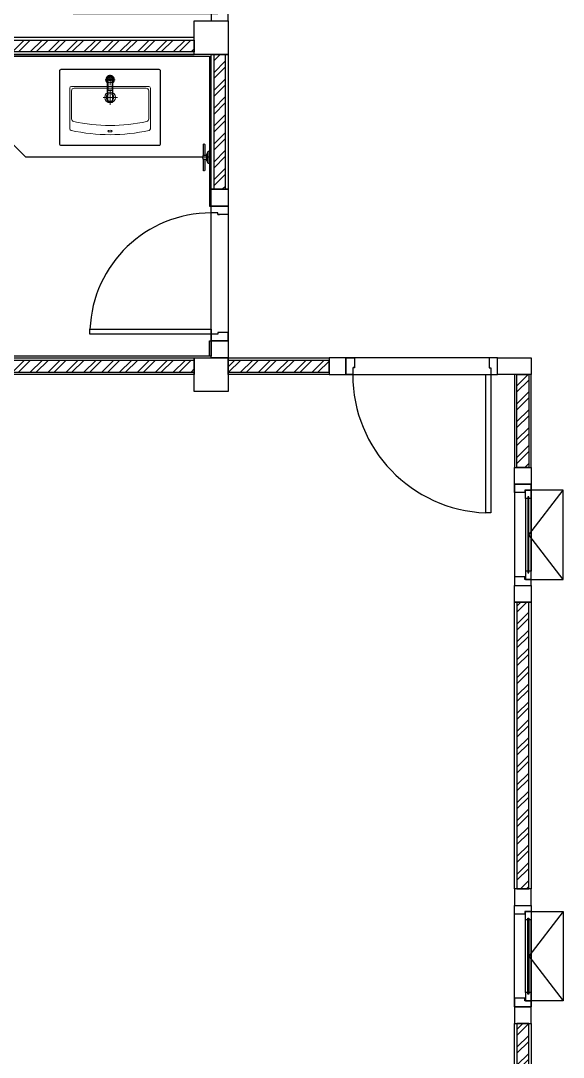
# Model space of a CAD drawing. Header units: inches. Extents: x -1366 to 1207, y -585 to 2554.
# Drawn here: x 728.62 to 731.84, y 2026.58 to 2032.73 of the extents above; entities that cross this region are included whole.
import ezdxf
from ezdxf.enums import TextEntityAlignment as Align

# ---------------------------------------------------------------- set-up
doc = ezdxf.new("R2010")
doc.units = ezdxf.units.IN
doc.header["$MEASUREMENT"] = 0
doc.linetypes.add('CENTER', pattern=[1.625, 1.25, -0.125, 0.125, -0.125])
doc.layers.get('0').update_dxf_attribs({"linetype": 'CONTINUOUS'})
for name, color, linetype in [('02___PRT_ALL_AXES', 7, 'CONTINUOUS'), ('COLM', 3, 'CONTINUOUS'), ('Counter', 6, 'CONTINUOUS'), ('DIM', 7, 'CONTINUOUS'), ('DOOR', 7, 'CONTINUOUS'), ('DOOR_SWNG', 1, 'CONTINUOUS'), ('FIXT', 5, 'CONTINUOUS'), ('Floor-Hatch', 251, 'CONTINUOUS'), ('SANITARY', 9, 'CONTINUOUS'), ('WALL', 7, 'CONTINUOUS'), ('Wall-Tile', 4, 'CONTINUOUS'), ('WALL_HATC', 251, 'CONTINUOUS'), ('WC-DET', 8, 'CONTINUOUS'), ('WC-OUT', 9, 'CONTINUOUS'), ('WC-SERIAL', 4, 'CONTINUOUS'), ('wind', 7, 'CONTINUOUS')]:
    doc.layers.add(name, color=color, linetype=linetype)
doc.layers.add('LAYER_1', color=5, linetype='CONTINUOUS', lineweight=50)
doc.styles.get("Standard").update_dxf_attribs({"font": 'CordiaUPC.ttf'})
pattern_1 = [(224.99694, (697.44595, 2039.65234), (0.05303018, -0.05303584), []), (224.99694, (697.410596, 2039.65234), (0.05303018, -0.05303584), [])]
pattern_2 = [(224.99694, (696.34595, 2037.10227), (0.05303018, -0.05303584), []), (224.99694, (696.3106, 2037.10227), (0.05303018, -0.05303584), [])]

# ---------------------------------------------------------------- blocks, each defined once
blk = doc.blocks.new('DR090SL2')
at = {"layer": 'DOOR'}
for points in [[(-0.41, 0.87), (-0.38, 0.87), (-0.38, 0.05), (-0.41, 0.05)], [(-0.41, 0.05), (-0.45, 0.05), (-0.45, -0.05), (-0.4, -0.05), (-0.4, 0.01), (-0.41, 0.01)], [(0.4, 0), (0.4, 0.01), (0.41, 0.01), (0.41, 0.05), (0.45, 0.05), (0.45, -0.05), (0.4, -0.05), (0.4, 0.01)]]:
    blk.add_lwpolyline(points, close=True, dxfattribs=at)
at = {"layer": 'DOOR_SWNG'}
blk.add_arc((-0.41, 0.05), 0.82, 0, 87.90335, dxfattribs=at)
blk = doc.blocks.new('ct1113ap')
h = blk.add_hatch()
h.set_pattern_fill('ANSI31', color=1, style=0)
h.set_pattern_definition([(45, (-850.48847, 321.96483), (-0.088388348, 0.088388348), [])])
h.paths.add_polyline_path([(1.5, 2.1, 1), (-1.5, 2.1, 1)])
h.paths.add_polyline_path([(1.1, 2.1, -1), (-1.1, 2.1, -1)], flags=16)
h.paths.add_polyline_path([(1.5, -5.3, 1), (-1.5, -5.3, 1)])
h.paths.add_polyline_path([(1.1, -5.3, -1), (-1.1, -5.3, -1)], flags=16)
h.paths.add_polyline_path([(2.7, -6.8), (1.5, -6.8), (1.5, -8), (2.7, -8)])
h.paths.add_polyline_path([(-0.6, 4.4, -3.621207), (0.6, 4.4), (0.8, 4.1, 3.20425), (-0.9, 4.1)])
h.paths.add_polyline_path([(1.1, -2.5), (-1.5, -2.5), (-1.5, -2.9), (1.1, -2.9), (1.1, -3.7), (1.5, -3.7), (1.5, -1.8), (1.1, -1.8)])
h.paths.add_polyline_path([(1.1, -0.3), (-1.5, -0.3), (-1.5, -0.7), (1.1, -0.7), (1.1, -1.5), (1.5, -1.5), (1.5, 0.4), (1.1, 0.4)])
at = {"color": 7, "linetype": 'Continuous'}
for p, q in [((-130, 14), (-130, -14)), ((-64, -11), (-64, 11)), ((-63, 12), (-14, 12)), ((-14, -12), (-63, -12))]:
    blk.add_line(p, q, dxfattribs=at)
at = {"color": 6, "linetype": 'Continuous'}
for p, q in [((-129, 14.2), (-129, -14.2)), ((-127, 16.2), (-127, 17)), ((-63.5, -11.1), (-63.5, 11.1)), ((-63, 12), (-63, 11.6)), ((-63, 11.6), (-14, 11.6)), ((-14, 12), (-14, 11.6)), ((-127, -16.2), (-127, -17)), ((-63, -12), (-63, -11.6)), ((-14, -11.6), (-63, -11.6)), ((-14, -12), (-14, -11.6))]:
    blk.add_line(p, q, dxfattribs=at)
at = {"color": 6}
for p, q in [((-0.6, 4.4), (-0.9, 4.1)), ((0.8, 4.1), (0.6, 4.4))]:
    blk.add_line(p, q, dxfattribs=at)
at = {"color": 6, "linetype": 'CENTER'}
blk.add_line((2, 0), (28.8, 0), dxfattribs=at)
at = {"color": 7, "linetype": 'Continuous'}
for centre, radius, start, end in [((-127, 14), 3, 90, 180), ((-63, 11), 1, 90, 180), ((-14, 15), 3, 270, 312.97028), ((0, 0), 17.5, 227.02972, 132.97028), ((-127, -14), 3, 180, 270), ((-63, -11), 1, 180, 270), ((-14, -15), 3, 47.02972, 90)]:
    blk.add_arc(centre, radius, start, end, dxfattribs=at)
at = {"color": 6, "linetype": 'Continuous'}
for centre, start, end in [((-14, 15.1), 270.02835, 313.20381), ((-14, -15.1), 46.79616, 89.97168)]:
    blk.add_arc(centre, 3.49, start, end, dxfattribs=at)
for points, knots in [([(-129, 14.2), (-129.1, 14.2), (-129.4, 14.2), (-129.6, 14.1), (-129.8, 14.1), (-129.9, 14.1), (-130, 14), (-130, 14), (-130, 14), (-130, 14)], [0, 0, 0, 0, 0.37083, 0.686781, 0.809347, 0.902724, 0.937689, 0.964954, 1, 1, 1, 1]), ([(-127, 16.2), (-127.3, 16.2), (-127.8, 16.1), (-128.5, 15.6), (-128.9, 14.9), (-129, 14.4), (-129, 14.2)], [0, 0, 0, 0, 0.251576, 0.502087, 0.751307, 1, 1, 1, 1]), ([(-64, 11), (-64, 11), (-64, 11), (-63.9, 11), (-63.8, 11.1), (-63.7, 11.1), (-63.6, 11.1), (-63.5, 11.1)], [0, 0, 0, 0, 0.033642, 0.095139, 0.310943, 0.62784, 1, 1, 1, 1]), ([(-63.5, 11.1), (-63.5, 11.1), (-63.5, 11.3), (-63.4, 11.4), (-63.2, 11.6), (-63.1, 11.6), (-63, 11.6)], [0, 0, 0, 0, 0.248974, 0.49844, 0.748767, 1, 1, 1, 1]), ([(-11.9, 12.8), (-11.9, 12.8), (-11.9, 12.8), (-11.9, 12.8), (-11.9, 12.8), (-11.8, 12.7), (-11.7, 12.6), (-11.6, 12.6), (-11.6, 12.5)], [0, 0, 0, 0, 0.029366, 0.087835, 0.178504, 0.299273, 0.616465, 1, 1, 1, 1]), ([(-11.6, 12.5), (-11, 13.1), (-9.7, 14.1), (-7.6, 15.4), (-5.3, 16.3), (-2.9, 16.9), (-0.4, 17.2), (2.1, 17), (4.5, 16.6), (6.9, 15.7), (9, 14.6), (11, 13.1), (12.8, 11.4), (14.3, 9.4), (15.5, 7.2), (16.3, 4.9), (16.9, 2.5), (17, 0.8), (17, 0)], [0, 0, 0, 0, 0.062313, 0.124704, 0.187205, 0.249822, 0.312517, 0.375223, 0.437872, 0.500414, 0.562837, 0.62517, 0.687469, 0.749798, 0.81221, 0.874726, 0.937336, 1, 1, 1, 1]), ([(17, 0), (17, -0.8), (16.9, -2.5), (16.3, -4.9), (15.5, -7.2), (14.3, -9.4), (12.8, -11.4), (11, -13.1), (9, -14.6), (6.9, -15.7), (4.5, -16.6), (2.1, -17), (-0.4, -17.2), (-2.9, -16.9), (-5.3, -16.3), (-7.6, -15.4), (-9.7, -14.1), (-11, -13.1), (-11.6, -12.5)], [0, 0, 0, 0, 0.062697, 0.125333, 0.18786, 0.250273, 0.312598, 0.37489, 0.437216, 0.499632, 0.562167, 0.624809, 0.687509, 0.750197, 0.81281, 0.875306, 0.937693, 1, 1, 1, 1]), ([(-129, -14.2), (-129.1, -14.2), (-129.4, -14.2), (-129.6, -14.1), (-129.8, -14.1), (-129.9, -14.1), (-130, -14), (-130, -14), (-130, -14), (-130, -14)], [0, 0, 0, 0, 0.37083, 0.686781, 0.809347, 0.902724, 0.937689, 0.964954, 1, 1, 1, 1]), ([(-129, -14.2), (-129, -14.4), (-128.9, -14.9), (-128.5, -15.6), (-127.8, -16.1), (-127.3, -16.2), (-127, -16.2)], [0, 0, 0, 0, 0.248784, 0.49809, 0.74852, 1, 1, 1, 1]), ([(-64, -11), (-64, -11), (-64, -11), (-63.9, -11), (-63.8, -11.1), (-63.7, -11.1), (-63.6, -11.1), (-63.5, -11.1)], [0, 0, 0, 0, 0.033642, 0.095139, 0.310943, 0.62784, 1, 1, 1, 1]), ([(-63, -11.6), (-63.1, -11.6), (-63.2, -11.6), (-63.4, -11.4), (-63.5, -11.3), (-63.5, -11.1), (-63.5, -11.1)], [0, 0, 0, 0, 0.251439, 0.50194, 0.751233, 1, 1, 1, 1]), ([(-11.9, -12.8), (-11.9, -12.8), (-11.9, -12.8), (-11.9, -12.8), (-11.9, -12.8), (-11.8, -12.7), (-11.7, -12.6), (-11.6, -12.6), (-11.6, -12.5)], [0, 0, 0, 0, 0.029366, 0.087835, 0.178504, 0.299273, 0.616465, 1, 1, 1, 1])]:
    blk.add_open_spline(points, degree=3, knots=knots, dxfattribs=at)
at = {"layer": '02___PRT_ALL_AXES', "color": 7, "linetype": 'Continuous'}
for p, q in [((-4.1, 17), (-127, 17)), ((-127, -17), (-4.1, -17))]:
    blk.add_line(p, q, dxfattribs=at)
at = {"layer": '02___PRT_ALL_AXES', "color": 6, "linetype": 'Continuous'}
for p, q in [((-6.7, 16.2), (-127, 16.2)), ((-127, -16.2), (-6.7, -16.2))]:
    blk.add_line(p, q, dxfattribs=at)
at = {"layer": '02___PRT_ALL_AXES', "color": 7, "linetype": 'Continuous'}
blk.add_arc((0, 0), 25, 222.84382, 137.15618, dxfattribs=at)
at = {"layer": '02___PRT_ALL_AXES', "color": 6, "linetype": 'Continuous'}
blk.add_arc((0, 0), 24, 225.10536, 134.89464, dxfattribs=at)
at = {"layer": 'LAYER_1', "color": 6}
for p, q in [((1.1, 0.4), (1.1, -0.3)), ((1.5, 0.4), (1.1, 0.4)), ((1.5, -1.5), (1.5, 0.4)), ((1.1, -0.3), (-1.5, -0.3)), ((-1.5, -0.3), (-1.5, -0.7)), ((-1.5, -0.7), (1.1, -0.7)), ((1.1, -2.5), (-1.5, -2.5)), ((-1.5, -2.5), (-1.5, -2.9)), ((-1.5, -2.9), (1.1, -2.9)), ((1.1, -0.7), (1.1, -1.5)), ((1.1, -1.5), (1.5, -1.5)), ((1.1, -1.8), (1.1, -2.5)), ((1.5, -1.8), (1.1, -1.8)), ((1.1, -2.9), (1.1, -3.7)), ((1.1, -3.7), (1.5, -3.7)), ((1.5, -3.7), (1.5, -1.8)), ((2.7, -6.8), (1.5, -6.8)), ((1.5, -6.8), (1.5, -8)), ((1.5, -8), (2.7, -8)), ((2.7, -6.8), (2.7, -8))]:
    blk.add_line(p, q, dxfattribs=at)
for centre, radius in [((0, 2.1), 1.5), ((0, 2.1), 1.1), ((0, -5.3), 1.5), ((0, -5.3), 1.1)]:
    blk.add_circle(centre, radius, dxfattribs=at)
for radius, start, end in [(1.5, 304.15382, 234.82428), (1.1, 300.28403, 238.53384)]:
    blk.add_arc((0, 5.3), radius, start, end, dxfattribs=at)
blk = doc.blocks.new('TF0504P-Acacia')
at = {"layer": 'WC-DET', "lineweight": 13}
for p, q in [((0.0289, -0.06), (-0.0298, -0.06)), ((0.0001, -0.0321), (0, -0.092)), ((-0.239, -0.3509), (-0.239, -0.11)), ((-0.229, -0.1), (0.229, -0.1)), ((-0.214, -0.11), (0.214, -0.11)), ((0, -0.1185), (0, -0.2083)), ((0.239, -0.3509), (0.239, -0.11)), ((-0.229, -0.2928), (-0.229, -0.125)), ((-0.0431, -0.165), (0.0415, -0.165)), ((0.229, -0.2928), (0.229, -0.125))]:
    blk.add_line(p, q, dxfattribs=at)
for centre, radius in [((0, -0.06), 0.0175), ((0, -0.165), 0.032), ((0, -0.165), 0.0225)]:
    blk.add_circle(centre, radius, dxfattribs=at)
for centre, radius, start, end in [((-0.229, -0.11), 0.01, 90, 180), ((-0.214, -0.125), 0.015, 90, 180), ((0.214, -0.125), 0.015, 0, 90), ((0.229, -0.11), 0.01, 0, 90), ((-0.214, -0.2928), 0.015, 180, 257.6249), ((0, 0.6825), 1.0135, 257.6249, 282.3751), ((0.214, -0.2928), 0.015, 282.3751, 0), ((-0.229, -0.3509), 0.01, 180, 257.50622), ((0, 0.6816), 1.0676, 257.49497, 282.50503), ((0.229, -0.3509), 0.01, 282.49378, 0)]:
    blk.add_arc(centre, radius, start, end, dxfattribs=at)
blk.add_ellipse((0, -0.3649), major_axis=(-0.0125, 0), ratio=0.4, dxfattribs=at)
at = {"layer": 'WC-OUT'}
blk.add_lwpolyline([(-0.292, -0.448, -0.414214), (-0.3, -0.44), (-0.3, -0.008, -0.414214), (-0.292, 0), (0.292, 0, -0.414214), (0.3, -0.008), (0.3, -0.44, -0.414214), (0.292, -0.448)], format="xyb", close=True, dxfattribs=at)
at = {"layer": 'WC-OUT', "xscale": -0.0009999999999999996, "yscale": 0.0009999999999999996, "zscale": 0.0009999999999999996, "rotation": 270}
blk.add_blockref('ct1113ap', (0, -0.06), dxfattribs=at)
at = {"layer": 'WC-SERIAL', "flags": 3}
blk.add_attdef('SERIAL', text='', height=0.025, dxfattribs=at).set_placement((0.0039, -0.2584), align=Align.CENTER)
blk = doc.blocks.new('PM751P')
at = {"layer": 'WC-DET'}
for points in [[(0.0275, -0.011), (-0.0275, -0.011)], [(-0.02, -0.014), (0.02, -0.014)]]:
    blk.add_lwpolyline(points, dxfattribs=at)
at = {"layer": 'WC-OUT'}
blk.add_lwpolyline([(0.02, -0.0145), (0.02, -0.0155, -0.414214), (0.0185, -0.017), (-0.0185, -0.017, -0.414214), (-0.02, -0.0155), (-0.02, -0.0145, 0.414214), (-0.0205, -0.014), (-0.026, -0.014, -0.414214), (-0.0275, -0.0125), (-0.0275, -0.0115, 0.414214), (-0.028, -0.011), (-0.031, -0.011, -0.414214), (-0.035, -0.007), (-0.035, 0), (0.035, 0), (0.035, -0.007, -0.414214), (0.031, -0.011), (0.028, -0.011, 0.414214), (0.0275, -0.0115), (0.0275, -0.0125, -0.414214), (0.026, -0.014), (0.0205, -0.014, 0.414214)], format="xyb", close=True, dxfattribs=at)
for points in [[(-0.011, -0.0275), (-0.076, -0.0275, 1), (-0.076, -0.0365), (-0.011, -0.0365, 1)], [(0.011, -0.017), (0.011, -0.039, -0.181818), (-0.011, -0.039), (-0.011, -0.017)], [(0.076, -0.0365, 1), (0.076, -0.0275), (0.011, -0.0275, 1)], [(0.011, -0.0365), (0.076, -0.0365, 1)]]:
    blk.add_lwpolyline(points, format="xyb", dxfattribs=at)
at = {"layer": 'WC-SERIAL', "flags": 8}
blk.add_attdef('PM751', text='', height=0.03, dxfattribs=at).set_placement((0.007, -0.0859), align=Align.MIDDLE)
blk = doc.blocks.new('dr080sl2')
at = {"layer": 'DOOR'}
for points in [[(-0.36, 0.77), (-0.33, 0.77), (-0.33, 0.05), (-0.36, 0.05)], [(-0.36, 0.05), (-0.4, 0.05), (-0.4, -0.05), (-0.35, -0.05), (-0.35, 0.01), (-0.36, 0.01)], [(0.35, 0), (0.35, 0.01), (0.36, 0.01), (0.36, 0.05), (0.4, 0.05), (0.4, -0.05), (0.35, -0.05), (0.35, 0.01)]]:
    blk.add_lwpolyline(points, close=True, dxfattribs=at)
at = {"layer": 'DOOR_SWNG'}
blk.add_arc((-0.36, 0.05), 0.72, 0, 87.61198, dxfattribs=at)

msp = doc.modelspace()

# ---------------------------------------------------------------- hatches: boundary and pattern name
at = {"layer": 'WALL_HATC'}
h = msp.add_hatch(dxfattribs=at)
h.set_pattern_fill('ANSI32', color=256, scale=0.2, angle=179.99694, style=0)
h.set_pattern_definition([(224.99694, (710.66763, 2044.94408), (0.05303018, -0.05303584), []), (224.99694, (710.63228, 2044.94408), (0.05303018, -0.05303584), [])])
h.paths.add_polyline_path([(729.6515, 2032.5482), (726.4515, 2032.5482), (726.4515, 2032.6182), (729.6515, 2032.6182)])
h = msp.add_hatch(dxfattribs=at)
h.set_pattern_fill('ANSI32', color=256, scale=0.2, angle=0.00306, style=0)
h.set_pattern_definition([(224.99694, (711.66763, 2044.94408), (0.05303018, -0.05303584), []), (224.99694, (711.63228, 2044.94408), (0.05303018, -0.05303584), [])])
h.paths.add_polyline_path([(729.8365, 2031.7332), (729.8365, 2032.5332), (729.7665, 2032.5331), (729.7665, 2031.7332)])
h = msp.add_hatch(dxfattribs=at)
h.set_pattern_fill('ANSI32', color=256, scale=0.2, angle=0.00306, style=0)
h.set_pattern_definition([(224.99694, (710.66763, 2043.04408), (0.05303018, -0.05303584), []), (224.99694, (710.63228, 2043.04408), (0.05303018, -0.05303584), [])])
h.paths.add_polyline_path([(726.4515, 2030.6482), (729.6515, 2030.6482), (729.6515, 2030.7182), (726.4515, 2030.7182)])
h = msp.add_hatch(dxfattribs=at)
h.set_pattern_fill('ANSI32', color=256, scale=0.2, angle=0.00306, style=0)
h.set_pattern_definition([(224.99694, (714.56764, 2043.04408), (0.05303018, -0.05303584), []), (224.99694, (714.53228, 2043.04408), (0.05303018, -0.05303584), [])])
h.paths.add_polyline_path([(729.8515, 2030.6482), (730.4515, 2030.6482), (730.4515, 2030.7182), (729.8515, 2030.7182)])
h = msp.add_hatch(dxfattribs=at)
h.set_pattern_fill('ANSI32', color=256, scale=0.2, angle=0.00306, style=0)
h.set_pattern_definition(pattern_2)
h.paths.add_polyline_path([(731.6365, 2030.6332), (731.6365, 2030.0831), (731.5665, 2030.0831), (731.5665, 2030.6332)])
h = msp.add_hatch(dxfattribs=at)
h.set_pattern_fill('ANSI32', color=256, scale=0.2, angle=359.99694, style=0)
h.set_pattern_definition(pattern_1)
h.paths.add_polyline_path([(731.6365, 2027.5832), (731.6365, 2029.2831), (731.5665, 2029.2831), (731.5665, 2027.5832)])
h = msp.add_hatch(dxfattribs=at)
h.set_pattern_fill('ANSI32', color=256, scale=0.2, angle=359.99694, style=0)
h.set_pattern_definition(pattern_1)
h.paths.add_polyline_path([(731.6365, 2027.5832), (731.6365, 2029.2831), (731.5665, 2029.2831), (731.5665, 2027.5832)])
h = msp.add_hatch(dxfattribs=at)
h.set_pattern_fill('ANSI32', color=256, scale=0.2, angle=359.99694, style=0)
h.set_pattern_definition(pattern_2)
h.paths.add_polyline_path([(731.6365, 2026.2332), (731.6365, 2026.7832), (731.5665, 2026.7832), (731.5665, 2026.2332)])

# ---------------------------------------------------------------- linework, layer by layer
at = {"layer": 'COLM'}
for points in [[(729.8515, 2032.7332), (729.8515, 2032.5332), (729.6515, 2032.5332), (729.6515, 2032.7332)], [(729.8515, 2030.7332), (729.8515, 2030.5332), (729.6515, 2030.5332), (729.6515, 2030.7332)]]:
    msp.add_lwpolyline(points, close=True, dxfattribs=at)
at = {"layer": 'Counter'}
msp.add_lwpolyline([(727.5515, 2032.5232), (729.7415, 2032.5231), (729.7415, 2031.9232), (728.6515, 2031.9232), (728.5515, 2032.0232), (728.5515, 2032.4232)], dxfattribs=at)
at = {"layer": 'Floor-Hatch'}
for points in [[(729.8515, 2031.6332), (729.8515, 2030.8332), (729.7515, 2030.8332), (729.7515, 2031.6332)], [(730.5515, 2030.6332), (731.4515, 2030.6332), (731.4515, 2030.7332), (730.5515, 2030.7332)]]:
    msp.add_lwpolyline(points, close=True, dxfattribs=at)
at = {"layer": 'WALL'}
for points in [[(729.6515, 2032.6332), (726.4515, 2032.6332), (726.4515, 2032.5332), (729.6515, 2032.5332)], [(729.7515, 2031.7331), (729.7515, 2032.5331), (729.8515, 2032.5332), (729.8515, 2031.7332)], [(729.7515, 2031.6332), (729.7515, 2031.7332), (729.8515, 2031.7332), (729.8515, 2031.6332)], [(729.7515, 2030.7332), (729.7515, 2030.8332), (729.8515, 2030.8332), (729.8515, 2030.7332)], [(726.4515, 2030.7332), (729.6515, 2030.7332), (729.6515, 2030.6332), (726.4515, 2030.6332)], [(729.8515, 2030.7332), (730.4515, 2030.7332), (730.4515, 2030.6332), (729.8515, 2030.6332)], [(730.5515, 2030.6332), (730.5515, 2030.7332), (730.4515, 2030.7332), (730.4515, 2030.6332)], [(731.4515, 2030.6332), (731.4515, 2030.7332), (731.6515, 2030.7332), (731.6515, 2030.6332)], [(731.5515, 2030.6332), (731.5515, 2030.0831), (731.6515, 2030.0831), (731.6515, 2030.6332)], [(731.6515, 2030.0831), (731.6515, 2029.9831), (731.5515, 2029.9831), (731.5515, 2030.0831)], [(731.6515, 2029.2831), (731.5515, 2029.2831), (731.5515, 2029.3831), (731.6515, 2029.3831)], [(731.6515, 2029.2831), (731.6515, 2027.5832), (731.5515, 2027.5832), (731.5515, 2029.2831)], [(731.6515, 2029.2831), (731.6515, 2027.5832), (731.5515, 2027.5832), (731.5515, 2029.2831)], [(731.6515, 2027.5832), (731.5515, 2027.5832), (731.5515, 2027.4832), (731.6515, 2027.4832)], [(731.6515, 2026.7832), (731.6515, 2026.8832), (731.5515, 2026.8832), (731.5515, 2026.7832)], [(731.5515, 2026.2332), (731.5515, 2026.7832), (731.6515, 2026.7832), (731.6515, 2026.2332)]]:
    msp.add_lwpolyline(points, close=True, dxfattribs=at)
at = {"layer": 'Wall-Tile'}
msp.add_lwpolyline([(729.7515, 2030.7432), (726.4615, 2030.7432), (726.4615, 2032.4232), (727.5615, 2032.4232), (727.5615, 2032.5232), (729.7415, 2032.5232), (729.7415, 2031.6332), (729.7515, 2031.6332), (729.7515, 2032.5332), (727.5515, 2032.5332), (727.5515, 2032.4332), (726.4515, 2032.4332), (726.4515, 2030.7332), (729.7515, 2030.7332), (729.7515, 2030.7432)], dxfattribs=at)
msp.add_lwpolyline([(729.7415, 2030.8332), (729.7515, 2030.8332), (729.7515, 2030.7432), (729.7415, 2030.7432)], close=True, dxfattribs=at)
at = {"layer": 'WALL_HATC'}
for points in [[(729.6515, 2032.5482), (726.4515, 2032.5482), (726.4515, 2032.6182), (729.6515, 2032.6182)], [(729.8365, 2031.7332), (729.8365, 2032.5332), (729.7665, 2032.5331), (729.7665, 2031.7332)], [(726.4515, 2030.6482), (729.6515, 2030.6482), (729.6515, 2030.7182), (726.4515, 2030.7182)], [(729.8515, 2030.6482), (730.4515, 2030.6482), (730.4515, 2030.7182), (729.8515, 2030.7182)], [(731.6365, 2030.6332), (731.6365, 2030.0831), (731.5665, 2030.0831), (731.5665, 2030.6332)], [(731.6365, 2026.2332), (731.6365, 2026.7832), (731.5665, 2026.7832), (731.5665, 2026.2332)]]:
    msp.add_lwpolyline(points, close=True, dxfattribs=at)
msp.add_lwpolyline([(731.6365, 2027.5832), (731.6365, 2029.2831), (731.5665, 2029.2831), (731.5665, 2027.5832), (731.6365, 2027.5832)], dxfattribs=at)
msp.add_lwpolyline([(731.6365, 2027.5832), (731.6365, 2029.2831), (731.5665, 2029.2831), (731.5665, 2027.5832), (731.6365, 2027.5832)], dxfattribs=at)
at = {"layer": 'wind', "color": 8, "linetype": 'Continuous'}
for p, q in [((731.6165, 2029.8981), (731.6165, 2029.4681)), ((731.6515, 2029.8981), (731.6515, 2029.4681)), ((731.6165, 2026.9682), (731.6165, 2027.3982)), ((731.6515, 2026.9682), (731.6515, 2027.3982))]:
    msp.add_line(p, q, dxfattribs=at)
at = {"layer": 'wind'}
for points in [[(731.6515, 2029.9831), (731.6515, 2029.9481), (731.6135, 2029.9481), (731.6135, 2029.9331), (731.5515, 2029.9331), (731.5515, 2029.9831)], [(731.6515, 2029.9481), (731.6515, 2029.8981), (731.6165, 2029.8981), (731.6165, 2029.9481)], [(731.6515, 2029.4181), (731.6515, 2029.4681), (731.6165, 2029.4681), (731.6165, 2029.4181)], [(731.6515, 2029.3831), (731.6515, 2029.4181), (731.6135, 2029.4181), (731.6135, 2029.4331), (731.5515, 2029.4331), (731.5515, 2029.3831)], [(731.6515, 2027.4832), (731.6515, 2027.4482), (731.6135, 2027.4482), (731.6135, 2027.4332), (731.5515, 2027.4332), (731.5515, 2027.4832)], [(731.6515, 2027.4482), (731.6515, 2027.3982), (731.6165, 2027.3982), (731.6165, 2027.4482)], [(731.6515, 2026.8832), (731.6515, 2026.9182), (731.6135, 2026.9182), (731.6135, 2026.9332), (731.5515, 2026.9332), (731.5515, 2026.8832)], [(731.6515, 2026.9182), (731.6515, 2026.9682), (731.6165, 2026.9682), (731.6165, 2026.9182)]]:
    msp.add_lwpolyline(points, close=True, dxfattribs=at)
at = {"layer": 'wind', "color": 8, "linetype": 'Continuous'}
for points in [[(731.5515, 2029.9831), (731.5515, 2029.3831), (731.6515, 2029.3831), (731.6515, 2029.9831)], [(731.5515, 2026.8832), (731.5515, 2027.4832), (731.6515, 2027.4832), (731.6515, 2026.8832)]]:
    msp.add_lwpolyline(points, close=True, dxfattribs=at)
at = {"layer": 'wind', "color": 251, "linetype": 'Continuous'}
for points in [[(731.8416, 2029.4181), (731.637, 2029.6831), (731.8416, 2029.9481)], [(731.8416, 2027.4482), (731.637, 2027.1832), (731.8416, 2026.9182)]]:
    msp.add_lwpolyline(points, dxfattribs=at)
at = {"layer": 'wind', "color": 8, "linetype": 'Continuous'}
for points in [[(731.6515, 2029.4181), (731.8416, 2029.4181), (731.8416, 2029.9481), (731.6515, 2029.9481)], [(731.6515, 2027.4482), (731.8416, 2027.4482), (731.8416, 2026.9182), (731.6515, 2026.9182)]]:
    msp.add_lwpolyline(points, dxfattribs=at)
at = {"layer": 'wind', "color": 6}
for points in [[(731.631, 2029.4581), (731.637, 2029.4581), (731.637, 2029.9081), (731.631, 2029.9081)], [(731.631, 2027.4082), (731.637, 2027.4082), (731.637, 2026.9582), (731.631, 2026.9582)]]:
    msp.add_lwpolyline(points, close=True, dxfattribs=at)

# ---------------------------------------------------------------- block references
at = {"layer": 'DIM'}
for p, rotation in [((729.8015, 2033.1832), 90.00000000000027), ((731.0015, 2030.6832), 180)]:
    msp.add_blockref('DR090SL2', p, dxfattribs=dict(at, rotation=rotation))
at = {"layer": 'FIXT', "color": 8, "xscale": -1, "rotation": 359.9999999999973}
msp.add_blockref('TF0504P-Acacia', (729.1515, 2032.4431), dxfattribs=at)
at = {"layer": 'SANITARY', "color": 4, "linetype": 'ByBlock', "xscale": -1, "rotation": 270}
msp.add_blockref('PM751P', (729.7415, 2031.9223), dxfattribs=at)
at = {"layer": 'WALL', "rotation": 90}
msp.add_blockref('dr080sl2', (729.8015, 2031.2332), dxfattribs=at)

doc.saveas('drawing.dxf')
